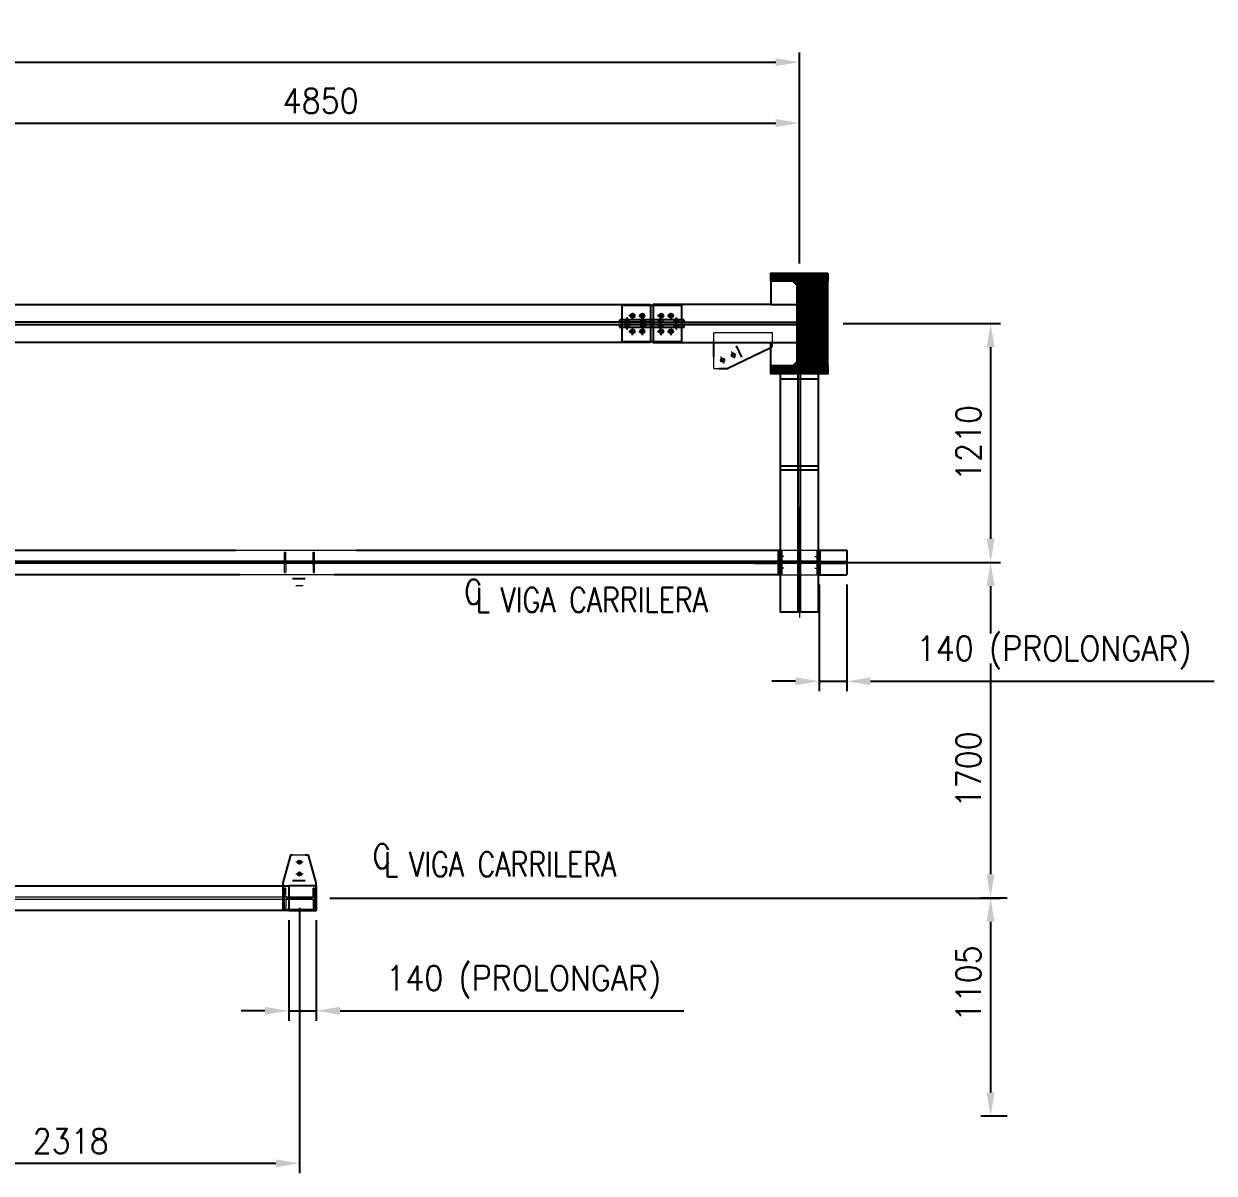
# Model space of a CAD drawing. Header units: millimetres. Extents: x 13669 to 217197, y -88248 to 24578.
# Drawn here: x 70701 to 76731, y 3330 to 9152 of the extents above; entities that cross this region are included whole.
import ezdxf
from ezdxf.enums import TextEntityAlignment as Align

# ---------------------------------------------------------------- set-up
doc = ezdxf.new("R2010")
doc.units = ezdxf.units.MM
for name, pattern in [('CENTER', [50.8, 31.75, -6.35, 6.35, -6.35]), ('CENTER2', [1.125, 0.75, -0.125, 0.125, -0.125]), ('DASHED2', [0.375, 0.25, -0.125])]:
    doc.linetypes.add(name, pattern=pattern)
for name, color, linetype in [('SDDIM', 1, 'Continuous'), ('Tx-EJES', 1, 'CENTER'), ('Tx-TEXT', 3, 'Continuous'), ('Tx_DDIM', 1, 'Continuous'), ('Tx_M_EQUIPOS', 4, 'Continuous'), ('Tx_M_OCULTOS', 2, 'DASHED2'), ('Tx_P_NUEVO', 4, 'Continuous')]:
    doc.layers.add(name, color=color, linetype=linetype)
doc.layers.add('Tx_EJES', color=1, linetype='CENTER2', lineweight=5)
doc.layers.add('Tx_M_OCULTAS FINO', color=1, linetype='DASHED2', lineweight=5)
doc.styles.add('ESTILO 1', font='romans.shx', dxfattribs={"width": 0.8})
doc.styles.add('ROMANS', font='romans.shx', dxfattribs={"width": 0.9})
doc.dimstyles.new('ESC 1-50', dxfattribs={"dimscale": 50, "dimtxt": 2.5, "dimasz": 2.4, "dimexe": 1, "dimexo": 1, "dimgap": 1, "dimtad": 1, "dimdec": 0, "dimtxsty": 'ROMANS', "dimcen": 2.5, "dimclrd": 256, "dimclre": 256, "dimclrt": 3, "dimadec": 0, "dimazin": 2, "dimtfac": 0.5, "dimtdec": 0, "dimtmove": 0, "dimatfit": 3, "dimfxl": 1, "dimtfill": 1, "dimtfillclr": 256, "dimtolj": 2, "dimlwd": -1, "dimarcsym": 0})

# ---------------------------------------------------------------- blocks, each defined once
blk = doc.blocks.new('*D98')
at = {"layer": 'Defpoints', "color": 0, "transparency": 16777216}
for p in [(74801.7, 7633.7), (74801.7, 6423.7), (75598.8, 6423.7)]:
    blk.add_point(p, dxfattribs=at)
at = {"layer": 'Tx_DDIM', "lineweight": -2, "transparency": 16777216}
for p, q in [((74851.7, 7633.7), (75648.8, 7633.7)), ((74851.7, 6423.7), (75648.8, 6423.7))]:
    blk.add_line(p, q, dxfattribs=at)
at = {"layer": 'Tx_DDIM', "transparency": 16777216}
blk.add_line((75598.8, 7513.7), (75598.8, 6543.7), dxfattribs=at)
for points in [[(75578.8, 7513.7), (75618.8, 7513.7), (75598.8, 7633.7)], [(75578.8, 6543.7), (75618.8, 6543.7), (75598.8, 6423.7)]]:
    blk.add_solid(points, dxfattribs=at)
at = {"layer": 'Tx_DDIM', "color": 3, "transparency": 16777216, "insert": (75486.3, 7028.7), "char_height": 125, "attachment_point": 5, "rotation": 90, "style": 'ROMANS', "bg_fill": 3, "box_fill_scale": 1.1, "bg_fill_color": 256, "bg_fill_true_color": 13158600, "bg_fill_transparency": 0}
blk.add_mtext('\\A2;1210', dxfattribs=at)
blk = doc.blocks.new('*D99')
at = {"layer": 'Defpoints', "color": 0, "transparency": 16777216}
for p in [(75733.2, 4723.7), (75598.3, 3618.7), (75733.2, 3618.7)]:
    blk.add_point(p, dxfattribs=at)
at = {"layer": 'Tx_DDIM', "lineweight": -2, "transparency": 16777216}
for p, q in [((75683.2, 4723.7), (75548.3, 4723.7)), ((75683.2, 3618.7), (75548.3, 3618.7))]:
    blk.add_line(p, q, dxfattribs=at)
at = {"layer": 'Tx_DDIM', "transparency": 16777216}
blk.add_line((75598.3, 4603.7), (75598.3, 3738.7), dxfattribs=at)
for points in [[(75578.3, 4603.7), (75618.3, 4603.7), (75598.3, 4723.7)], [(75578.3, 3738.7), (75618.3, 3738.7), (75598.3, 3618.7)]]:
    blk.add_solid(points, dxfattribs=at)
at = {"layer": 'Tx_DDIM', "color": 3, "transparency": 16777216, "insert": (75485.8, 4291.2), "char_height": 125, "attachment_point": 5, "rotation": 90, "style": 'ROMANS', "bg_fill": 3, "box_fill_scale": 1.1, "bg_fill_color": 256, "bg_fill_true_color": 13158600, "bg_fill_transparency": 0}
blk.add_mtext('\\A2;1105', dxfattribs=at)
blk = doc.blocks.new('*D102')
at = {"layer": 'Defpoints', "color": 0, "transparency": 16777216}
for p in [(74629.7, 8649), (69779.7, 7888.2), (74629.7, 7888.2)]:
    blk.add_point(p, dxfattribs=at)
at = {"layer": 'Tx_DDIM', "lineweight": -2, "transparency": 16777216}
for p, q in [((69779.7, 7938.2), (69779.7, 8699)), ((74629.7, 7938.2), (74629.7, 8699))]:
    blk.add_line(p, q, dxfattribs=at)
at = {"layer": 'Tx_DDIM', "transparency": 16777216}
blk.add_line((69899.7, 8649), (74509.7, 8649), dxfattribs=at)
for points in [[(69899.7, 8669), (69899.7, 8629), (69779.7, 8649)], [(74509.7, 8669), (74509.7, 8629), (74629.7, 8649)]]:
    blk.add_solid(points, dxfattribs=at)
at = {"layer": 'Tx_DDIM', "color": 3, "transparency": 16777216, "insert": (72204.7, 8761.5), "char_height": 125, "attachment_point": 5, "style": 'ROMANS', "bg_fill": 3, "box_fill_scale": 1.1, "bg_fill_color": 256, "bg_fill_true_color": 13158600, "bg_fill_transparency": 0}
blk.add_mtext('\\A2;4850', dxfattribs=at)
blk = doc.blocks.new('*D103')
at = {"layer": 'Defpoints', "color": 0, "transparency": 16777216}
for p in [(74629.7, 8957.1), (74629.7, 7888.2), (63569.7, 7730.7)]:
    blk.add_point(p, dxfattribs=at)
at = {"layer": 'Tx_DDIM', "lineweight": -2, "transparency": 16777216}
for p, q in [((63569.7, 7780.7), (63569.7, 9007.1)), ((74629.7, 7938.2), (74629.7, 9007.1))]:
    blk.add_line(p, q, dxfattribs=at)
at = {"layer": 'Tx_DDIM', "transparency": 16777216}
blk.add_line((63689.7, 8957.1), (74509.7, 8957.1), dxfattribs=at)
for points in [[(63689.7, 8977.1), (63689.7, 8937.1), (63569.7, 8957.1)], [(74509.7, 8977.1), (74509.7, 8937.1), (74629.7, 8957.1)]]:
    blk.add_solid(points, dxfattribs=at)
at = {"layer": 'Tx_DDIM', "color": 3, "transparency": 16777216, "insert": (69099.7, 9069.6), "char_height": 125, "attachment_point": 5, "style": 'ROMANS', "bg_fill": 3, "box_fill_scale": 1.1, "bg_fill_color": 256, "bg_fill_true_color": 13158600, "bg_fill_transparency": 0}
blk.add_mtext('\\A2;11060', dxfattribs=at)
blk = doc.blocks.new('*D105')
at = {"layer": 'Defpoints', "color": 0, "transparency": 16777216}
for p in [(72097.7, 4723.7), (69779.7, 4473.7), (72097.7, 3379.9)]:
    blk.add_point(p, dxfattribs=at)
at = {"layer": 'Tx_DDIM', "lineweight": -2, "transparency": 16777216}
for p, q in [((72097.7, 4673.7), (72097.7, 3329.9)), ((69779.7, 4423.7), (69779.7, 3329.9))]:
    blk.add_line(p, q, dxfattribs=at)
at = {"layer": 'Tx_DDIM', "transparency": 16777216}
blk.add_line((69899.7, 3379.9), (71977.7, 3379.9), dxfattribs=at)
for points in [[(69899.7, 3399.9), (69899.7, 3359.9), (69779.7, 3379.9)], [(71977.7, 3399.9), (71977.7, 3359.9), (72097.7, 3379.9)]]:
    blk.add_solid(points, dxfattribs=at)
at = {"layer": 'Tx_DDIM', "color": 3, "transparency": 16777216, "insert": (70938.7, 3492.4), "char_height": 125, "attachment_point": 5, "style": 'ROMANS', "bg_fill": 3, "box_fill_scale": 1.1, "bg_fill_color": 256, "bg_fill_true_color": 13158600, "bg_fill_transparency": 0}
blk.add_mtext('\\A2;2318', dxfattribs=at)
blk = doc.blocks.new('A$C245f907e')
at = {"layer": 'Tx_M_EQUIPOS'}
blk.add_lwpolyline([(-144.5, 0), (-144.5, -40.4), (-33.5, -40.4, -0.414214), (-11.3, -62.6), (-11.3, -446.4, -0.414214), (-33.5, -468.6), (-144.5, -468.6), (-144.5, -509), (144.5, -509), (144.5, -468.6), (33.5, -468.6, -0.414214), (11.3, -446.4), (11.3, -62.6, -0.414214), (33.5, -40.4), (144.5, -40.4), (144.5, 0)], format="xyb", close=True, dxfattribs=at)
blk = doc.blocks.new('W150x18')
for p, q in [((-51, 0), (-51, -7.1)), ((-51, 0), (51, 0)), ((51, 0), (51, -7.1)), ((-12.9, -7.1), (-51, -7.1)), ((-2.9, -135.9), (-2.9, -17.1)), ((2.9, -135.9), (2.9, -17.1)), ((12.9, -7.1), (51, -7.1)), ((-51, -145.9), (-51, -153)), ((-12.9, -145.9), (-51, -145.9)), ((-51, -153), (51, -153)), ((12.9, -145.9), (51, -145.9)), ((51, -145.9), (51, -153))]:
    blk.add_line(p, q)
for centre, start, end in [((-12.9, -17.1), 0, 90), ((12.9, -17.1), 90, 180), ((-12.9, -135.9), 270, 0), ((12.9, -135.9), 180, 270)]:
    blk.add_arc(centre, 10, start, end)
blk = doc.blocks.new('*D90')
at = {"layer": 'Defpoints', "color": 0, "transparency": 16777216}
for p in [(74801.2, 6423.7), (72200.6, 4723.7), (75598.3, 4723.7)]:
    blk.add_point(p, dxfattribs=at)
at = {"layer": 'Tx_DDIM', "lineweight": -2, "transparency": 16777216}
for p, q in [((74851.2, 6423.7), (75648.3, 6423.7)), ((72250.6, 4723.7), (75648.3, 4723.7))]:
    blk.add_line(p, q, dxfattribs=at)
at = {"layer": 'Tx_DDIM', "transparency": 16777216}
blk.add_line((75598.3, 6303.7), (75598.3, 4843.7), dxfattribs=at)
for points in [[(75578.3, 6303.7), (75618.3, 6303.7), (75598.3, 6423.7)], [(75578.3, 4843.7), (75618.3, 4843.7), (75598.3, 4723.7)]]:
    blk.add_solid(points, dxfattribs=at)
at = {"layer": 'Tx_DDIM', "color": 3, "transparency": 16777216, "insert": (75485.8, 5375.1), "char_height": 125, "attachment_point": 5, "rotation": 90, "style": 'ROMANS', "bg_fill": 3, "box_fill_scale": 1.1, "bg_fill_color": 256, "bg_fill_true_color": 13158600, "bg_fill_transparency": 0}
blk.add_mtext('\\A2;1700', dxfattribs=at)
blk = doc.blocks.new('*D87')
at = {"layer": 'Defpoints', "color": 0, "transparency": 16777216}
for p in [(72042.7, 4661.2), (72182.7, 4661.2), (72182.7, 4152.4)]:
    blk.add_point(p, dxfattribs=at)
at = {"layer": 'SDDIM', "lineweight": -2, "transparency": 16777216}
for p, q in [((72042.7, 4611.2), (72042.7, 4102.4)), ((72182.7, 4611.2), (72182.7, 4102.4))]:
    blk.add_line(p, q, dxfattribs=at)
at = {"layer": 'SDDIM', "transparency": 16777216}
for p, q in [((71922.7, 4152.4), (71802.7, 4152.4)), ((72042.7, 4152.4), (72182.7, 4152.4)), ((72302.7, 4152.4), (74044.2, 4152.4))]:
    blk.add_line(p, q, dxfattribs=at)
for points in [[(71922.7, 4172.4), (71922.7, 4132.4), (72042.7, 4152.4)], [(72302.7, 4172.4), (72302.7, 4132.4), (72182.7, 4152.4)]]:
    blk.add_solid(points, dxfattribs=at)
at = {"layer": 'SDDIM', "color": 3, "transparency": 16777216, "insert": (73233.4, 4297.6), "char_height": 125, "attachment_point": 5, "style": 'ROMANS', "bg_fill": 3, "box_fill_scale": 1.1, "bg_fill_color": 256, "bg_fill_true_color": 13158600, "bg_fill_transparency": 0}
blk.add_mtext('\\A2;140 (PROLONGAR)', dxfattribs=at)
blk = doc.blocks.new('A$C30D82DAE')
at = {"layer": 'Tx_M_EQUIPOS'}
for points in [[(-104.9, 4), (-229.9, 4), (-229.9, -4), (-104.9, -4)], [(-104.9, 60), (-97, 60), (-97, -60), (-104.9, -60)]]:
    blk.add_lwpolyline(points, close=True, dxfattribs=at)
at = {"layer": 'Tx_M_OCULTAS FINO'}
blk.add_line((-89.1, -39), (-104.9, -39), dxfattribs=at)
blk = doc.blocks.new('*D88')
at = {"layer": 'Defpoints', "color": 0, "transparency": 16777216}
for p in [(74729.7, 6361.2), (74869.7, 6361.2), (74869.7, 5821.6)]:
    blk.add_point(p, dxfattribs=at)
at = {"layer": 'SDDIM', "lineweight": -2, "transparency": 16777216}
for p, q in [((74729.7, 6311.2), (74729.7, 5771.6)), ((74869.7, 6311.2), (74869.7, 5771.6))]:
    blk.add_line(p, q, dxfattribs=at)
at = {"layer": 'SDDIM', "transparency": 16777216}
for p, q in [((74609.7, 5821.6), (74489.7, 5821.6)), ((74729.7, 5821.6), (74869.7, 5821.6)), ((74989.7, 5821.6), (76731.2, 5821.6))]:
    blk.add_line(p, q, dxfattribs=at)
for points in [[(74609.7, 5841.6), (74609.7, 5801.6), (74729.7, 5821.6)], [(74989.7, 5841.6), (74989.7, 5801.6), (74869.7, 5821.6)]]:
    blk.add_solid(points, dxfattribs=at)
at = {"layer": 'SDDIM', "color": 3, "transparency": 16777216, "insert": (75920.4, 5966.8), "char_height": 125, "attachment_point": 5, "style": 'ROMANS', "bg_fill": 3, "box_fill_scale": 1.1, "bg_fill_color": 256, "bg_fill_true_color": 13158600, "bg_fill_transparency": 0}
blk.add_mtext('\\A2;140 (PROLONGAR)', dxfattribs=at)

msp = doc.modelspace()

# ---------------------------------------------------------------- linework, layer by layer
at = {"layer": 'Tx-EJES'}
for p, q in [((73765.786136, 7673.7061041), (73803.486136, 7673.7061041)), ((73765.786136, 7673.7061041), (73803.486136, 7673.7061041)), ((73784.636136, 7654.8561041), (73784.636136, 7692.5561041)), ((73784.636136, 7654.8561041), (73784.636136, 7692.5561041)), ((73815.786136, 7673.7061041), (73853.486136, 7673.7061041)), ((73815.786136, 7673.7061041), (73853.486136, 7673.7061041)), ((73834.636136, 7654.8561041), (73834.636136, 7692.5561041)), ((73834.636136, 7654.8561041), (73834.636136, 7692.5561041)), ((73911.036136, 7673.7061041), (73948.736136, 7673.7061041)), ((73911.036136, 7673.7061041), (73948.736136, 7673.7061041)), ((73929.886136, 7654.8561041), (73929.886136, 7692.5561041)), ((73929.886136, 7654.8561041), (73929.886136, 7692.5561041)), ((73961.036136, 7673.7061041), (73998.736136, 7673.7061041)), ((73961.036136, 7673.7061041), (73998.736136, 7673.7061041)), ((73979.886136, 7654.8561041), (73979.886136, 7692.5561041)), ((73979.886136, 7654.8561041), (73979.886136, 7692.5561041)), ((73784.636136, 7574.8561041), (73784.636136, 7612.5561041)), ((73784.636136, 7574.8561041), (73784.636136, 7612.5561041)), ((73834.636136, 7574.8561041), (73834.636136, 7612.5561041)), ((73834.636136, 7574.8561041), (73834.636136, 7612.5561041)), ((73929.886136, 7574.8561041), (73929.886136, 7612.5561041)), ((73929.886136, 7574.8561041), (73929.886136, 7612.5561041)), ((73979.886136, 7574.8561041), (73979.886136, 7612.5561041)), ((73979.886136, 7574.8561041), (73979.886136, 7612.5561041)), ((73765.786136, 7593.7061041), (73803.486136, 7593.7061041)), ((73765.786136, 7593.7061041), (73803.486136, 7593.7061041)), ((73815.786136, 7593.7061041), (73853.486136, 7593.7061041)), ((73815.786136, 7593.7061041), (73853.486136, 7593.7061041)), ((73911.036136, 7593.7061041), (73948.736136, 7593.7061041)), ((73911.036136, 7593.7061041), (73948.736136, 7593.7061041)), ((73961.036136, 7593.7061041), (73998.736136, 7593.7061041)), ((73961.036136, 7593.7061041), (73998.736136, 7593.7061041))]:
    msp.add_line(p, q, dxfattribs=at)
at = {"layer": 'Tx_EJES'}
for p, q in [((74303.0660871, 7456.5429286), (74286.6813203, 7490.8290688)), ((74248.9300762, 7430.672244), (74232.5453093, 7464.9583843)), ((74629.7256932, 6704.9561041), (74629.7256932, 6142.4561041)), ((72116.7256932, 6305.2444926), (72078.7256932, 6305.2444926)), ((72116.7256932, 4905.1677157), (72078.7256932, 4905.1677157)), ((72116.7256932, 4845.1677157), (72078.7256932, 4845.1677157))]:
    msp.add_line(p, q, dxfattribs=at)
at = {"layer": 'Tx_M_EQUIPOS'}
for p, q in [((73875.7611361, 7542.9061041), (73875.7611361, 7536.7061041)), ((73875.7611361, 7536.7061041), (70534.3611359, 7536.7061041)), ((74338.9572076, 7462.6114927), (74311.3618108, 7520.3565711)), ((74726.725693, 6486.2061041), (74729.725693, 6486.2061041)), ((72126.7256932, 6340.2444926), (72062.7256932, 6340.2444926)), ((69876.725693, 4786.2061041), (72042.7256932, 4786.2061041)), ((72126.7256932, 4810.1677157), (72062.7256932, 4810.1677157)), ((72182.7256932, 4786.2061041), (72182.7256932, 4661.2061041))]:
    msp.add_line(p, q, dxfattribs=at)
for points in [[(74194.0671204, 7536.7061041), (74194.0671204, 7464.3034212)], [(74221.6625172, 7406.5583429), (74264.0671204, 7406.5583429), (74485.2256929, 7512.3298341)], [(74596.225693, 7419.6061041), (74485.2256929, 7419.6061041), (74485.2256929, 7536.7061041), (74618.4256929, 7536.7061041), (74618.425693, 7441.8061041), (74596.225693, 7419.6061041)], [(69876.725693, 6486.2061041), (71773.8008882, 6486.2061041)], [(72386.7036041, 6486.2061041), (74532.725693, 6486.2061041)], [(74726.725693, 6486.2061041), (74729.725693, 6486.2061041)], [(71794.8107431, 6361.2061041), (69876.725693, 6361.2061041)], [(72062.7256932, 4940.1677157), (72052.7256932, 4940.1677157), (72012.7256932, 4800.1677157)], [(72142.7256932, 4940.1677157), (72126.7256932, 4940.1677157)], [(72182.7256932, 4800.1677157), (72142.7256932, 4940.1677157)], [(72012.7256932, 4800.1677157), (72012.7256932, 4786.2061041)], [(72182.7256932, 4786.2061041), (72182.7256932, 4800.1677157)]]:
    msp.add_lwpolyline(points, dxfattribs=at)
for centre, radius in [((73784.636136, 7673.7061041), 10.5), ((73784.636136, 7673.7061041), 10.5), ((73834.636136, 7673.7061041), 10.5), ((73834.636136, 7673.7061041), 10.5), ((73929.886136, 7673.7061041), 10.5), ((73929.886136, 7673.7061041), 10.5), ((73979.886136, 7673.7061041), 10.5), ((73979.886136, 7673.7061041), 10.5), ((73784.636136, 7593.7061041), 10.5), ((73784.636136, 7593.7061041), 10.5), ((73834.636136, 7593.7061041), 10.5), ((73834.636136, 7593.7061041), 10.5), ((73929.886136, 7593.7061041), 10.5), ((73929.886136, 7593.7061041), 10.5), ((73979.886136, 7593.7061041), 10.5), ((73979.886136, 7593.7061041), 10.5), ((74294.8737037, 7473.6859987), 9), ((74240.7376927, 7447.8153142), 9), ((72097.7256932, 4905.1677157), 9), ((72097.7256932, 4845.1677157), 9)]:
    msp.add_circle(centre, radius, dxfattribs=at)
at = {"layer": 'Tx_M_OCULTAS FINO'}
for p, q in [((74532.725693, 6486.2061041), (74726.725693, 6486.2061041)), ((74540.6256931, 6462.7061041), (74532.7256931, 6462.7061041)), ((74718.8256934, 6462.7061041), (74726.7256934, 6462.7061041))]:
    msp.add_line(p, q, dxfattribs=at)
for points in [[(74485.2256929, 7512.3298341), (74494.0671204, 7516.5583429), (74494.0671204, 7586.5583429), (74194.0671204, 7586.5583429), (74194.0671204, 7536.7061041)], [(74194.0671204, 7464.3034212), (74194.0671204, 7406.5583429), (74221.6625172, 7406.5583429)], [(71773.8008882, 6486.2061041), (72386.7036041, 6486.2061041)], [(72126.7256932, 4940.1677157), (72062.7256932, 4940.1677157)]]:
    msp.add_lwpolyline(points, dxfattribs=at)
at = {"layer": 'Tx_M_OCULTOS'}
for p, q in [((73757.811136, 7627.5061041), (73757.811136, 7665.2061041)), ((73837.811136, 7627.5061041), (73837.811136, 7665.2061041)), ((73926.711136, 7627.5061041), (73926.711136, 7665.2061041)), ((74006.711136, 7627.5061041), (74006.711136, 7665.2061041)), ((73875.7611361, 7640.0061041), (70534.3611359, 7640.0061041)), ((73875.7611361, 7627.4061041), (70534.3611359, 7627.4061041)), ((73747.286136, 7652.7061041), (73747.286136, 7640.0061041)), ((73747.286136, 7627.4061041), (73747.286136, 7614.7061041)), ((73747.7544381, 7640.0061041), (73747.7544381, 7627.4061041)), ((73757.811136, 7602.2061041), (73757.811136, 7639.9061041)), ((73768.0565536, 7652.7061041), (73768.0565536, 7640.0061041)), ((73768.0565536, 7627.4061041), (73768.0565536, 7614.7061041)), ((73768.8044381, 7640.0061041), (73768.8044381, 7627.4061041)), ((73827.286136, 7652.7061041), (73827.286136, 7640.0061041)), ((73827.286136, 7627.4061041), (73827.286136, 7614.7061041)), ((73827.7544381, 7640.0061041), (73827.7544381, 7627.4061041)), ((73837.811136, 7602.2061041), (73837.811136, 7639.9061041)), ((73848.0565536, 7652.7061041), (73848.0565536, 7640.0061041)), ((73848.0565536, 7627.4061041), (73848.0565536, 7614.7061041)), ((73848.8044381, 7640.0061041), (73848.8044381, 7627.4061041)), ((73888.7611361, 7627.4061041), (73888.7611361, 7640.0061041)), ((73888.7611361, 7640.0061041), (74618.425693, 7640.0061041)), ((74618.425693, 7627.4061041), (73888.7611361, 7627.4061041)), ((73916.186136, 7652.7061041), (73916.186136, 7640.0061041)), ((73916.186136, 7627.4061041), (73916.186136, 7614.7061041)), ((73926.711136, 7602.2061041), (73926.711136, 7639.9061041)), ((73936.9565536, 7652.7061041), (73936.9565536, 7640.0061041)), ((73936.9565536, 7627.4061041), (73936.9565536, 7614.7061041)), ((73996.186136, 7652.7061041), (73996.186136, 7640.0061041)), ((73996.186136, 7627.4061041), (73996.186136, 7614.7061041)), ((74006.711136, 7602.2061041), (74006.711136, 7639.9061041)), ((74016.9565536, 7652.7061041), (74016.9565536, 7640.0061041)), ((74016.9565536, 7627.4061041), (74016.9565536, 7614.7061041)), ((74618.425693, 7640.0061041), (74618.425693, 7627.4061041)), ((74623.425693, 6173.9061041), (74623.425693, 7379.2061041)), ((74636.025693, 6173.9061041), (74636.025693, 7379.2061041)), ((74532.725693, 7353.8061041), (74726.725693, 7353.8061041)), ((74726.725693, 6911.8436821), (74532.725693, 6911.8436821)), ((74532.725693, 6892.7936821), (74726.725693, 6892.7936821))]:
    msp.add_line(p, q, dxfattribs=at)
for points in [[(74046.711136, 7652.7061041), (73717.811136, 7652.7061041), (73717.811136, 7640.0061041), (74046.711136, 7640.0061041)], [(74046.711136, 7627.4061041), (73717.811136, 7627.4061041), (73717.811136, 7614.7061041), (74046.711136, 7614.7061041)]]:
    msp.add_lwpolyline(points, close=True, dxfattribs=at)
at = {"layer": 'Tx_P_NUEVO'}
msp.add_lwpolyline([(74726.725693, 7379.2061041), (74532.725693, 7379.2061041), (74532.725693, 6173.9061041), (74726.725693, 6173.9061041)], close=True, dxfattribs=at)

# ---------------------------------------------------------------- block references
at = {"layer": 'Tx_M_OCULTAS FINO', "rotation": 90}
msp.add_blockref('W150x18', (72021.2256932, 6423.7061041), dxfattribs=at)

# ---------------------------------------------------------------- texts
at = {"color": 3, "linetype": 'ByBlock', "lineweight": -2, "style": 'ESTILO 1', "width": 0.8}
for s, p in [('C', (72977.5419995, 6274.4878141)), ('L', (73026.3617868, 6232.3087298)), ('C', (72513.7908611, 4935.5930014)), ('L', (72562.6106484, 4893.4139171))]:
    msp.add_text(s, height=125, dxfattribs=at).set_placement(p, align=Align.MIDDLE_CENTER)
at = {"layer": 'Tx-TEXT', "color": 3, "style": 'ESTILO 1', "width": 0.8}
for p in [(73116.2743244, 6170.8068257), (72652.523186, 4831.912013)]:
    msp.add_text('VIGA CARRILERA', height=125, dxfattribs=at).set_placement(p)

# ---------------------------------------------------------------- dimensions: what is measured, and where the dimension line sits
at = {"layer": 'Tx_DDIM'}
dim = msp.add_linear_dim(base=(74629.725693, 8648.997096), p1=(69779.7256931, 7888.2061041), p2=(74629.725693, 7888.2061041), dimstyle='ESC 1-50', dxfattribs=at)
dim.commit()
dim.dimension.update_dxf_attribs({"geometry": '*D102', "text_midpoint": (72204.725693, 8648.997096), "dimtype": 160})
dim = msp.add_linear_dim(base=(75598.813586, 6423.7061042), p1=(74801.7358351, 7633.7061042), p2=(74801.7358351, 6423.7061042), angle=90, dimstyle='ESC 1-50', dxfattribs=at)
dim.commit()
dim.dimension.update_dxf_attribs({"geometry": '*D98', "text_midpoint": (75486.313586, 7028.7061042)})
dim = msp.add_linear_dim(base=(72097.7256932, 3379.9139122), p1=(69779.7256932, 4473.7061041), p2=(72097.7256932, 4723.7061042), dimstyle='ESC 1-50', dxfattribs=at)
dim.commit()
dim.dimension.update_dxf_attribs({"geometry": '*D105', "text_midpoint": (70938.7256932, 3492.4139122)})
dim = msp.add_linear_dim(base=(75598.3100434, 3618.7061042), p1=(75733.1797678, 4723.7061042), p2=(75733.1797678, 3618.7061042), angle=90, dimstyle='ESC 1-50', dxfattribs=at)
dim.commit()
dim.dimension.update_dxf_attribs({"geometry": '*D99', "text_midpoint": (75598.3100434, 4291.2061042), "dimtype": 160})

# ---------------------------------------------------------------- next in the draw order: linework, layer by layer
at = {"layer": 'Tx_EJES'}
for p, q in [((74869.725693, 6423.7061041), (69498.4756932, 6423.7061041)), ((74910.9756932, 6423.7061041), (74348.4756932, 6423.7061041))]:
    msp.add_line(p, q, dxfattribs=at)
at = {"layer": 'Tx_M_EQUIPOS'}
for p, q in [((74729.725693, 6486.2061041), (74869.725693, 6486.2061041)), ((72042.7256932, 4786.2061041), (72042.7256932, 4661.2061041)), ((72182.7256932, 4661.2061041), (69876.725693, 4661.2061041))]:
    msp.add_line(p, q, dxfattribs=at)
at = {"layer": 'Tx_M_OCULTAS FINO'}
for points in [[(69736.725693, 4729.1061041), (72042.7256932, 4729.1061041)], [(69736.725693, 4718.3061041), (72042.7256932, 4718.3061041)]]:
    msp.add_lwpolyline(points, dxfattribs=at)

# ---------------------------------------------------------------- next in the draw order: dimensions: what is measured, and where the dimension line sits
at = {"layer": 'Tx_DDIM'}
dim = msp.add_linear_dim(base=(74629.725693, 8957.1278381), p1=(63569.725693, 7730.7061041), p2=(74629.725693, 7888.2061041), dimstyle='ESC 1-50', dxfattribs=at)
dim.commit()
dim.dimension.update_dxf_attribs({"geometry": '*D103', "text_midpoint": (69099.725693, 9069.6278381)})

# ---------------------------------------------------------------- next in the draw order: hatches: boundary and pattern name
h = msp.add_hatch()
h.set_pattern_fill('ANSI31', color=1, scale=60, angle=360)
h.set_pattern_definition([(45, (85826.188, 33048.748), (-5.3033009, 5.3033009), [])])
h.paths.add_polyline_path([(74485.225693, 7847.8061041), (74485.225693, 7888.2061041), (74774.225693, 7888.2061041), (74774.225693, 7847.8061041), (74774.225693, 7777.2061041), (74774.225693, 7419.6061041), (74774.225693, 7379.2061041), (74485.225693, 7379.2061041), (74485.225693, 7419.6061041), (74596.225693, 7419.6061041, 0.4142135624), (74618.425693, 7441.8061041), (74618.425693, 7441.8085481), (74618.425693, 7730.7061041), (74618.425693, 7825.6061041, 0.4142135624), (74596.225693, 7847.8061041)])

# ---------------------------------------------------------------- next in the draw order: linework, layer by layer
at = {"layer": 'Tx_M_EQUIPOS'}
for p, q in [((70534.3611359, 7730.7061041), (73875.7611361, 7730.7061041)), ((73875.7611361, 7730.7061041), (73875.7611361, 7724.5061041)), ((73875.7611361, 7724.5061041), (73875.7611361, 7542.9061041))]:
    msp.add_line(p, q, dxfattribs=at)
for points in [[(74596.225693, 7847.8061041), (74485.2256929, 7847.8061041), (74485.2256929, 7730.7061041), (74618.425693, 7730.7061041), (74618.425693, 7825.6061041), (74596.225693, 7847.8061041)], [(74486.2256931, 7730.7061041), (73888.7611361, 7730.7061041), (73888.7611361, 7724.5061041), (73888.7611361, 7542.9061041), (73888.7611361, 7536.7061041), (74486.2256931, 7536.7061041)]]:
    msp.add_lwpolyline(points, dxfattribs=at)
for points in [[(74774.225693, 7847.8061041), (74663.2256929, 7847.8061041), (74641.0256929, 7825.6061041), (74641.0256931, 7777.2061041), (74641.0256929, 7441.8061041), (74663.2256929, 7419.6061041), (74774.225693, 7419.6061041), (74774.225693, 7777.2061041)], [(73730.661136, 7542.9061041), (74033.861136, 7542.9061041), (74033.861136, 7724.5061041), (73730.661136, 7724.5061041)]]:
    msp.add_lwpolyline(points, close=True, dxfattribs=at)

# ---------------------------------------------------------------- next in the draw order: block references
at = {"xscale": -1, "rotation": 359.9999999999999}
msp.add_blockref('A$C245f907e', (74629.725693, 7888.2061041), dxfattribs=at)

# ---------------------------------------------------------------- next in the draw order: dimensions: what is measured, and where the dimension line sits
at = {"layer": 'Tx_DDIM'}
dim = msp.add_linear_dim(base=(75598.3100434, 4723.7061041), p1=(74801.2322925, 6423.7061042), p2=(72200.5750583, 4723.7061041), angle=90, dimstyle='ESC 1-50', dxfattribs=at)
dim.commit()
dim.dimension.update_dxf_attribs({"geometry": '*D90', "text_midpoint": (75598.3100434, 5375.054), "dimtype": 160})

# ---------------------------------------------------------------- next in the draw order: linework, layer by layer
at = {"layer": 'Tx_EJES'}
for p, q in [((74550.6256931, 6453.7061041), (74522.7256931, 6453.7061041)), ((74708.8256934, 6453.7061041), (74736.7256934, 6453.7061041)), ((74550.6256931, 6393.7061041), (74522.7256931, 6393.7061041)), ((74708.8256934, 6393.7061041), (74736.7256934, 6393.7061041))]:
    msp.add_line(p, q, dxfattribs=at)
at = {"layer": 'Tx_M_EQUIPOS'}
for p, q in [((74729.725693, 6361.2061041), (74729.725693, 6486.2061041)), ((74869.725693, 6486.2061041), (74869.725693, 6361.2061041)), ((74729.725693, 6361.2061041), (74869.725693, 6361.2061041))]:
    msp.add_line(p, q, dxfattribs=at)
for points in [[(74532.725693, 6361.2061041), (72273.4732214, 6361.2061041)], [(74729.725693, 6361.2061041), (74726.725693, 6361.2061041)], [(72012.7256932, 4786.2061041), (72012.7256932, 4665.1677157), (72182.7256932, 4665.1677157), (72182.7256932, 4786.2061041)], [(72042.7256932, 4661.2061041), (72182.7256932, 4661.2061041), (72182.7256932, 4786.2061041), (72042.7256932, 4786.2061041)]]:
    msp.add_lwpolyline(points, dxfattribs=at)
at = {"layer": 'Tx_M_OCULTAS FINO'}
for p, q in [((74540.6256931, 6444.7061041), (74532.7256931, 6444.7061041)), ((74540.6256931, 6402.7061041), (74532.7256931, 6402.7061041)), ((74718.8256934, 6444.7061041), (74726.7256934, 6444.7061041)), ((74718.8256934, 6402.7061041), (74726.7256934, 6402.7061041)), ((74729.725693, 6429.1061041), (74869.725693, 6429.1061041)), ((74729.725693, 6418.3061041), (74869.725693, 6418.3061041)), ((74532.725693, 6361.2061041), (74726.725693, 6361.2061041)), ((72042.7256932, 4729.1061041), (72182.7256932, 4729.1061041)), ((72042.7256932, 4718.3061041), (72182.7256932, 4718.3061041))]:
    msp.add_line(p, q, dxfattribs=at)
for points in [[(74729.725693, 6429.1061041), (69876.725693, 6429.1061041)], [(74729.725693, 6418.3061041), (69876.725693, 6418.3061041)], [(72273.4732214, 6361.2061041), (71794.8107431, 6361.2061041)]]:
    msp.add_lwpolyline(points, dxfattribs=at)
for points in [[(74540.6256931, 6427.7061041), (74623.4256931, 6427.7061041), (74623.4256931, 6419.7061041), (74540.6256931, 6419.7061041)], [(74718.8256934, 6427.7061041), (74636.0256934, 6427.7061041), (74636.0256934, 6419.7061041), (74718.8256934, 6419.7061041)]]:
    msp.add_lwpolyline(points, close=True, dxfattribs=at)

# ---------------------------------------------------------------- next in the draw order: block references
msp.add_blockref('A$C30D82DAE', (74629.725693, 6423.7061041))
at = {"xscale": -1}
msp.add_blockref('A$C30D82DAE', (74629.7256934, 6423.7061041), dxfattribs=at)
at = {"layer": 'Tx_M_OCULTAS FINO', "rotation": 90}
msp.add_blockref('W150x18', (72021.2256932, 4723.7061042), dxfattribs=at)

# ---------------------------------------------------------------- next in the draw order: dimensions: what is measured, and where the dimension line sits
at = {"layer": 'SDDIM'}
for base, p1, p2, picture, middle in [((74869.725693, 5821.5728281), (74729.725693, 6361.2061041), (74869.725693, 6361.2061041), '*D88', (75920.4399787, 5966.8109233)), ((72182.7256932, 4152.3715886), (72042.7256932, 4661.2061041), (72182.7256932, 4661.2061041), '*D87', (73233.4399789, 4297.6096839))]:
    dim = msp.add_linear_dim(base=base, p1=p1, p2=p2, text='<> (PROLONGAR)', dimstyle='ESC 1-50', override={"dimtfillclr": 0, "dimarcsym": 1}, dxfattribs=at)
    dim.commit()
    dim.dimension.update_dxf_attribs({"geometry": picture, "text_midpoint": middle})

# ---------------------------------------------------------------- next in the draw order: linework, layer by layer
at = {"layer": 'Tx_M_OCULTAS FINO'}
for p, q in [((74540.6256931, 6384.7061041), (74532.7256931, 6384.7061041)), ((74718.8256934, 6384.7061041), (74726.7256934, 6384.7061041))]:
    msp.add_line(p, q, dxfattribs=at)
for points in [[(74532.7256931, 6483.7061041), (74540.6256931, 6483.7061041), (74540.6256931, 6363.7061041), (74532.7256931, 6363.7061041)], [(74726.7256934, 6483.7061041), (74718.8256934, 6483.7061041), (74718.8256934, 6363.7061041), (74726.7256934, 6363.7061041)]]:
    msp.add_lwpolyline(points, close=True, dxfattribs=at)

doc.saveas('drawing.dxf')
